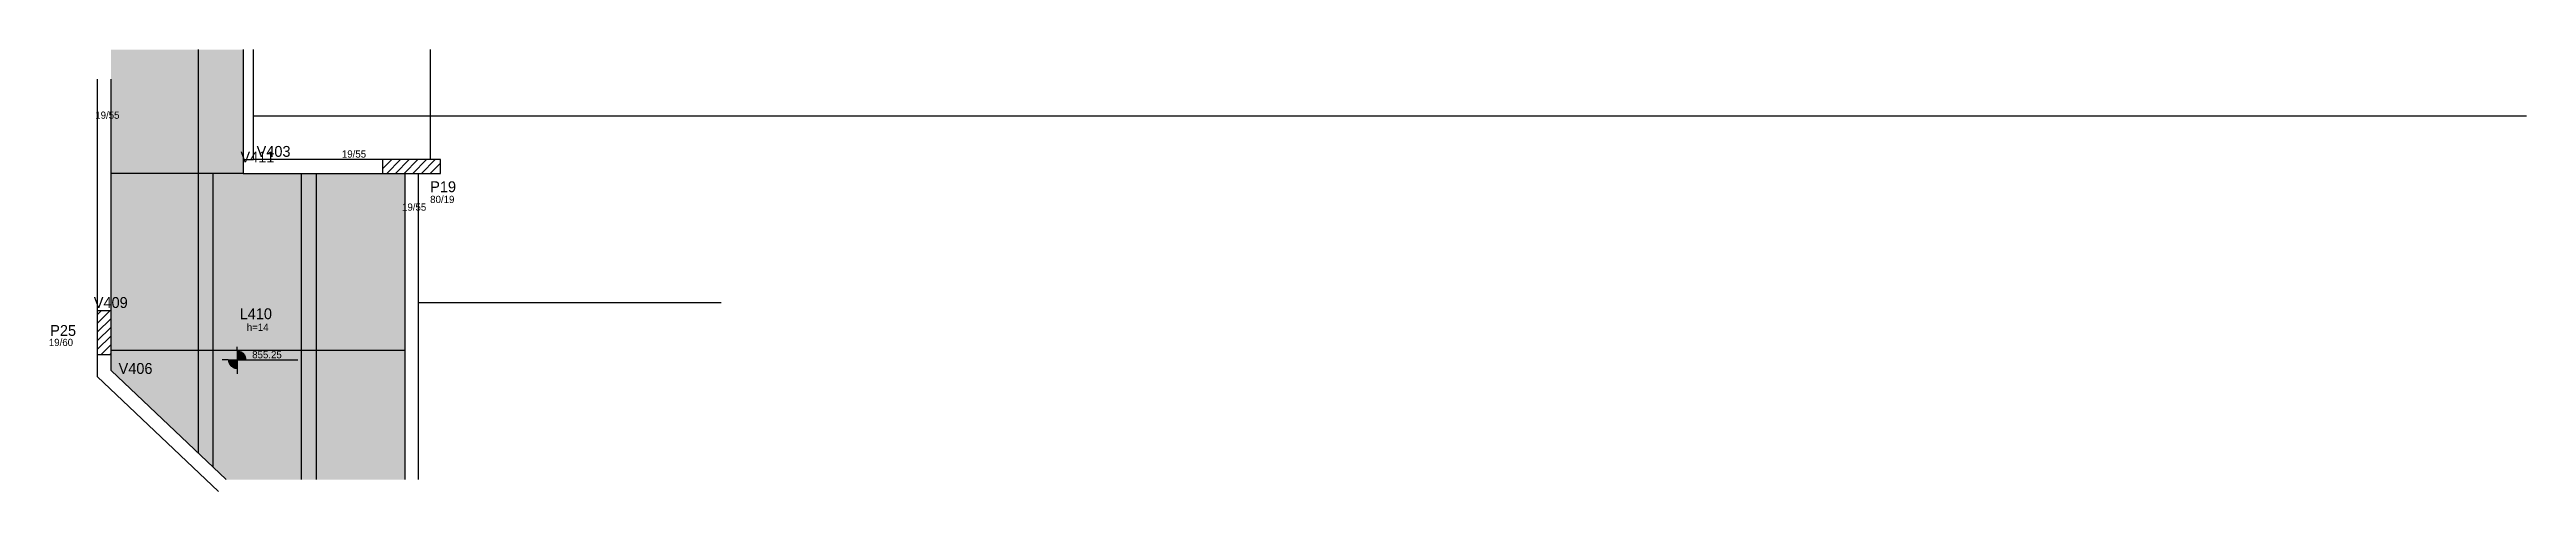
# Model space of a CAD drawing. Header units: metres. Extents: x 2358 to 5778, y 1574 to 2184.
import ezdxf

# ---------------------------------------------------------------- set-up
doc = ezdxf.new("R2010")
doc.units = ezdxf.units.M
for name, color, linetype in [('3', 7, 'Continuous'), ('4', 7, 'Continuous'), ('7', 7, 'Continuous'), ('Hachura', 7, 'Continuous'), ('Painéis', 7, 'Continuous'), ('REAPROVEITAMENTO', 7, 'Continuous')]:
    doc.layers.add(name, color=color, linetype=linetype)

msp = doc.modelspace()

# ---------------------------------------------------------------- hatches: boundary and pattern name
at = {"layer": 'Hachura'}
h = msp.add_hatch(color=7, dxfattribs=at)
h.dxf.hatch_style = 1
h.paths.add_polyline_path([(2564, 1626.1), (2584, 1607.1), (2584, 1607.1), (2584, 2013.1), (2584, 2013.1), (2564, 2013.1), (2564, 2013.1), (2564, 1626.1)])
h = msp.add_hatch(color=7, dxfattribs=at)
h.dxf.hatch_style = 1
h.paths.add_polyline_path([(2706, 1590.1), (2726.5, 1590.1), (2726.5, 1590.1), (2726.5, 2013.1), (2726.5, 2013.1), (2706, 2013.1), (2706, 2013.1), (2706, 1590.1)])
at = {"layer": 'REAPROVEITAMENTO'}
h = msp.add_hatch(color=7, dxfattribs=at)
h.dxf.hatch_style = 1
h.paths.add_polyline_path([(2625.5, 2013.1), (2443, 2013.1), (2443, 2013.1), (2443, 2184.1), (2443, 2184.1), (2625.5, 2184.1), (2625.5, 2184.1), (2625.5, 2013.1)])
h = msp.add_hatch(color=7, dxfattribs=at)
h.dxf.hatch_style = 1
h.paths.add_polyline_path([(2443, 2013.1), (2443, 1740.6), (2443, 1740.6), (2564, 1626.1), (2564, 1626.1), (2564, 1626.1), (2564, 1626.1), (2564, 2013.1), (2564, 2013.1), (2443, 2013.1), (2443, 2013.1)])
h = msp.add_hatch(color=7, dxfattribs=at)
h.dxf.hatch_style = 1
h.paths.add_polyline_path([(2584, 1607.1), (2601.9, 1590.1), (2601.9, 1590.1), (2706, 1590.1), (2706, 1590.1), (2706, 2013.1), (2706, 2013.1), (2584, 2013.1), (2584, 2013.1), (2584, 1607.1)])
h = msp.add_hatch(color=7, dxfattribs=at)
h.dxf.hatch_style = 1
h.paths.add_polyline_path([(2848.5, 1590.1), (2726.5, 1590.1), (2726.5, 1590.1), (2726.5, 2013.1), (2726.5, 2013.1), (2848.5, 2013.1), (2848.5, 2013.1), (2848.5, 1590.1)])

# ---------------------------------------------------------------- linework, layer by layer
at = {"layer": '3', "color": 7, "lineweight": 25}
for p, q in [((2818, 2019.4), (2830.7, 2032.1)), ((2818, 2031.4), (2818.7, 2032.1)), ((2823.8, 2013.1), (2842.8, 2032.1)), ((2835.8, 2013.1), (2854.8, 2032.1)), ((2847.8, 2013.1), (2866.8, 2032.1)), ((2859.8, 2013.1), (2878.8, 2032.1)), ((2871.8, 2013.1), (2890.8, 2032.1)), ((2883.9, 2013.1), (2898, 2027.2)), ((2424, 1805.7), (2441.4, 1823.1)), ((2424, 1817.7), (2429.4, 1823.1)), ((2424, 1793.6), (2443, 1812.6)), ((2424, 1781.6), (2443, 1800.6)), ((2424, 1769.6), (2443, 1788.6)), ((2429.5, 1763.1), (2443, 1776.6)), ((2441.5, 1763.1), (2443, 1764.6)), ((2604.7, 1755.6), (2596.3, 1755.6)), ((2604.7, 1755.6), (2629.7, 1755.6)), ((2617.2, 1754.8), (2604.7, 1754.8)), ((2617.2, 1754.1), (2604.8, 1754.1)), ((2617.2, 1753.3), (2604.9, 1753.3)), ((2617.2, 1752.5), (2605.1, 1752.5)), ((2617.2, 1751.7), (2605.4, 1751.7)), ((2617.2, 1750.9), (2605.7, 1750.9)), ((2617.2, 1750.1), (2606, 1750.1)), ((2617.2, 1749.3), (2606.4, 1749.3)), ((2617.2, 1748.5), (2607, 1748.5)), ((2617.2, 1747.7), (2607.6, 1747.7)), ((2617.2, 1746.9), (2608.3, 1746.9)), ((2617.2, 1746.1), (2609.1, 1746.1)), ((2617.2, 1745.3), (2610.1, 1745.3)), ((2617.2, 1744.5), (2611.5, 1744.5)), ((2617.2, 1768.1), (2617.2, 1773.6)), ((2617.2, 1768.1), (2617.2, 1743.1)), ((2617.2, 1767.5), (2621.1, 1767.5)), ((2617.2, 1766.7), (2623, 1766.7)), ((2617.2, 1765.9), (2624.3, 1765.9)), ((2617.2, 1765.2), (2625.3, 1765.2)), ((2617.2, 1764.4), (2626.2, 1764.4)), ((2617.2, 1763.6), (2626.9, 1763.6)), ((2617.2, 1762.8), (2627.5, 1762.8)), ((2617.2, 1762), (2628, 1762)), ((2617.2, 1761.2), (2628.4, 1761.2)), ((2617.2, 1760.4), (2628.8, 1760.4)), ((2617.2, 1759.6), (2629.1, 1759.6)), ((2617.2, 1758.8), (2629.3, 1758.8)), ((2617.2, 1758), (2629.5, 1758)), ((2617.2, 1757.2), (2629.6, 1757.2)), ((2617.2, 1756.4), (2629.7, 1756.4)), ((2629.7, 1755.6), (2701.1, 1755.6)), ((2617.2, 1743.7), (2613.4, 1743.7)), ((2617.2, 1743.1), (2617.2, 1736.3))]:
    msp.add_line(p, q, dxfattribs=at)
for points in [[(2625.5, 2184.1), (2625.5, 2013.1)], [(2639.5, 2032.1), (2639.5, 2184.1)], [(2424, 2143.1), (2424, 1823.1)], [(2443, 1823.1), (2443, 2143.1)], [(2625.5, 2032.1), (2639.5, 2032.1)], [(2818, 2032.1), (2639.5, 2032.1)], [(2625.5, 2013.1), (2818, 2013.1)], [(2848.5, 2013.1), (2848.5, 1590.1)], [(2867.5, 1590.1), (2867.5, 2013.1)], [(2424, 1763.1), (2424, 1732.4)], [(2443, 1740.6), (2443, 1763.1)], [(2424, 1732.4), (2591.6, 1573.7)], [(2601.9, 1590.1), (2443, 1740.6)]]:
    msp.add_lwpolyline(points, dxfattribs=at)
at = {"layer": '7', "color": 7, "lineweight": 25}
for points in [[(2818, 2013.1), (2898, 2013.1), (2898, 2032.1), (2818, 2032.1), (2818, 2013.1)], [(2424, 1763.1), (2443, 1763.1), (2443, 1823.1), (2424, 1823.1), (2424, 1763.1)]]:
    msp.add_lwpolyline(points, dxfattribs=at)
at = {"layer": 'Painéis', "color": 7, "lineweight": 25}
for p, q in [((2564, 1626.1), (2564, 2184.1)), ((2883.5, 2184.1), (2883.5, 2032.1)), ((2639.5, 2092.6), (5778.5, 2092.6)), ((2625.5, 2013.1), (2443, 2013.1)), ((2584, 1607.1), (2584, 2013.1)), ((2706, 1590.1), (2706, 2013.1)), ((2726.5, 1590.1), (2726.5, 2013.1)), ((3285.4, 1834.1), (2867.4, 1834.1)), ((2443, 1769.1), (2848.5, 1769.1))]:
    msp.add_line(p, q, dxfattribs=at)

# ---------------------------------------------------------------- texts
at = {"layer": '3', "color": 7, "lineweight": 25}
for s, p in [('19/55', (2421.2, 2088.5)), ('19/55', (2761.8, 2034.8)), ('19/55', (2844.8, 1961.5)), ('80/19', (2883.7, 1972.1)), ('19/60', (2357.1, 1774.6)), ('h=14', (2630.5, 1795.5)), ('855.25', (2637.9, 1757.7))]:
    msp.add_text(s, height=10, dxfattribs=at).set_placement(p)
at = {"layer": '4', "color": 7, "lineweight": 25}
for s, p in [('V411', (2621.7, 2028.1)), ('V403', (2644, 2035.9)), ('P19', (2883.7, 1987.1)), ('V409', (2419.2, 1827.2)), ('L410', (2620.6, 1811.7)), ('P25', (2359, 1788.6)), ('V406', (2453.4, 1736.1))]:
    msp.add_text(s, height=15, dxfattribs=at).set_placement(p)

doc.saveas('drawing.dxf')
